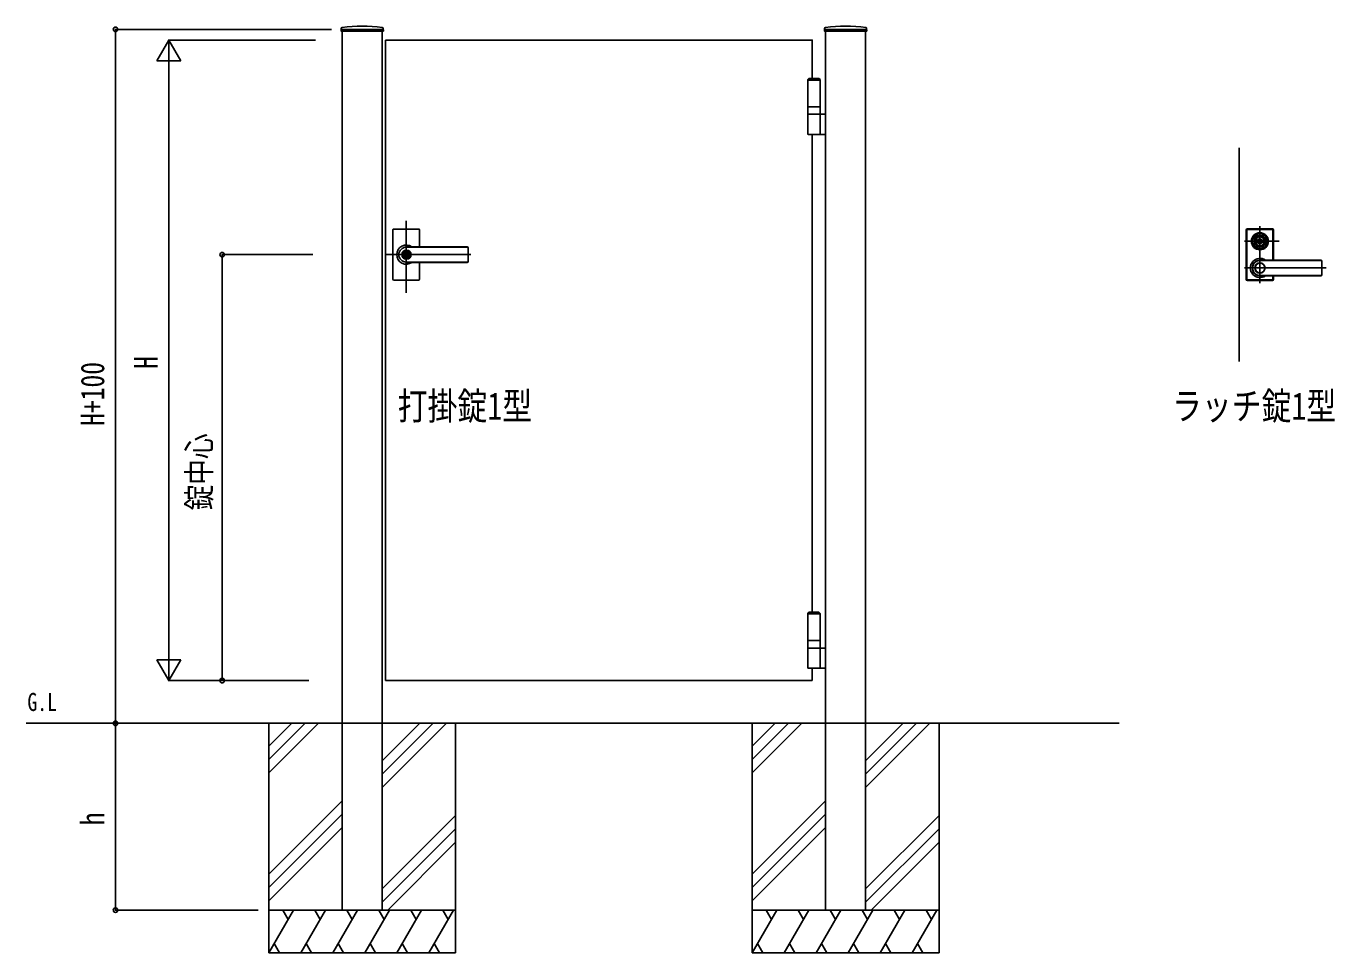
# Model space of a CAD drawing. Units: millimetres, scale not verified. Extents: x -4205 to 4205, y -2970 to 2970.
# Drawn here: x -1066 to 1387, y -458 to 1278 of the extents above; entities that cross this region are included whole.
import ezdxf
from ezdxf.enums import TextEntityAlignment as Align

# ---------------------------------------------------------------- set-up
doc = ezdxf.new("R2010")
doc.units = ezdxf.units.MM
doc.header["$LTSCALE"] = 10
for name, color, linetype in [('0-1_FRONT_V1', 7, 'Continuous'), ('0-2_USER1', 3, 'Continuous'), ('0-3_YKK_12', 2, 'Continuous'), ('0-4_YKK_13', 4, 'Continuous'), ('0-5_YKK_A1', 4, 'Continuous'), ('0-6_YKK_D', 6, 'Continuous')]:
    doc.layers.add(name, color=color, linetype=linetype)
doc.styles.add('ＭＳ ゴシック', font='')
doc.styles.get('ＭＳ ゴシック').set_extended_font_data('MS Gothic')

msp = doc.modelspace()

# ---------------------------------------------------------------- linework, layer by layer
at = {"layer": '0-1_FRONT_V1'}
msp.add_line((1207.52, 1050.33), (1207.52, 650.33), dxfattribs=at)
at = {"layer": '0-3_YKK_12'}
for p, q in [((-353.48, 778.73), (-353.48, 913.51)), ((1246.52, 796.83), (1246.52, 903.83)), ((1217.5, 875.33), (1282.65, 875.33)), ((-232.22, 850.33), (-392.48, 850.33)), ((1217.5, 825.33), (1370.58, 825.33))]:
    msp.add_line(p, q, dxfattribs=at)
at = {"layer": '0-4_YKK_13'}
for p, q in [((1221.02, 896.83), (1221.02, 803.83)), ((1221.52, 804.33), (1221.52, 896.33)), ((1222.15, 804.96), (1222.15, 895.7)), ((1270.02, 898.83), (1223.02, 898.83)), ((1223.52, 898.33), (1269.52, 898.33)), ((1224.15, 897.7), (1268.89, 897.7)), ((1270.89, 840.01), (1270.89, 895.7)), ((1271.52, 840.01), (1271.52, 896.33)), ((1272.02, 840.01), (1272.02, 896.83)), ((1235.76, 877.83), (1235.91, 877.83)), ((1239.82, 876.83), (1242.28, 876.83)), ((1239.82, 873.83), (1239.82, 876.83)), ((1239.82, 873.83), (1242.28, 873.83)), ((1242.36, 874.39), (1242.36, 876.27)), ((1242.66, 876.57), (1243.31, 876.57)), ((1242.66, 874.09), (1243.31, 874.09)), ((1243.42, 876.61), (1243.61, 876.73)), ((1243.42, 874.05), (1243.61, 873.92)), ((1243.61, 876.73), (1244.68, 876.73)), ((1243.61, 873.92), (1244.68, 873.92)), ((1244.68, 876.73), (1244.83, 876.16)), ((1244.68, 873.92), (1244.77, 874.29)), ((1244.92, 874.29), (1244.77, 874.29)), ((1245.02, 876.01), (1245.21, 876.01)), ((1245.48, 875.2), (1245.2, 874.48)), ((1245.48, 876.36), (1245.4, 876.14)), ((1245.48, 876.36), (1246.63, 876.36)), ((1245.62, 875.29), (1245.85, 875.29)), ((1246, 875.17), (1246.11, 874.54)), ((1247.56, 874.29), (1246.41, 874.29)), ((1247.04, 875.49), (1246.93, 876.12)), ((1247.42, 875.37), (1247.19, 875.37)), ((1247.56, 875.46), (1247.84, 876.18)), ((1247.56, 874.29), (1247.64, 874.52)), ((1248.02, 874.65), (1247.83, 874.65)), ((1248.12, 876.36), (1248.27, 876.36)), ((1248.37, 873.92), (1248.21, 874.5)), ((1248.37, 876.73), (1248.27, 876.36)), ((1249.43, 876.73), (1248.37, 876.73)), ((1249.43, 873.92), (1248.37, 873.92)), ((1249.62, 876.61), (1249.43, 876.73)), ((1249.62, 874.05), (1249.43, 873.92)), ((1250.38, 876.57), (1249.73, 876.57)), ((1250.38, 874.09), (1249.73, 874.09)), ((1250.68, 874.39), (1250.68, 876.27)), ((1250.76, 876.83), (1253.22, 876.83)), ((1250.76, 873.83), (1253.22, 873.83)), ((1253.22, 873.83), (1253.22, 876.83)), ((1257.28, 877.83), (1257.13, 877.83)), ((1257.28, 872.83), (1257.13, 872.83)), ((1246.52, 840.01), (1360.52, 840.01)), ((1360.52, 839.33), (1246.52, 839.33)), ((1362.52, 812.65), (1362.52, 838.01)), ((1360.52, 811.33), (1246.52, 811.33)), ((1246.52, 810.65), (1360.52, 810.65)), ((1270.89, 804.96), (1270.89, 810.65)), ((1271.52, 804.33), (1271.52, 810.65)), ((1272.02, 803.83), (1272.02, 810.65)), ((1223.02, 801.83), (1270.02, 801.83)), ((1223.52, 802.33), (1269.52, 802.33)), ((1224.15, 802.96), (1268.89, 802.96))]:
    msp.add_line(p, q, dxfattribs=at)
for centre, radius in [((1246.52, 875.33), 16), ((1246.52, 875.33), 14), ((1246.52, 875.33), 11.05), ((1246.52, 875.33), 10.9), ((1246.52, 875.33), 9.93), ((1246.52, 875.33), 8.4), ((1246.52, 875.33), 8.3), ((1246.52, 875.33), 4.3), ((1246.52, 825.33), 9.6), ((1246.52, 825.33), 9.15)]:
    msp.add_circle(centre, radius, dxfattribs=at)
for centre, radius, start, end in [((1223.02, 896.83), 2, 90, 180), ((1223.52, 896.33), 2, 90, 180), ((1224.15, 895.7), 2, 90, 180), ((1268.89, 895.7), 2, 0, 90), ((1269.52, 896.33), 2, 0, 90), ((1270.02, 896.83), 2, 0, 90), ((1246.52, 875.33), 5.65, 164.60412, 195.39588), ((1246.52, 875.33), 4.5, 19.47122, 160.52878), ((1246.52, 875.33), 4.5, 199.47122, 340.52878), ((1242.66, 876.27), 0.3, 90, 180), ((1242.66, 874.39), 0.3, 180, 270), ((1243.31, 876.77), 0.2, 270, 305), ((1243.31, 873.89), 0.2, 55, 90), ((1245.02, 876.21), 0.2, 195, 270), ((1244.92, 874.59), 0.3, 270, 338), ((1245.21, 876.21), 0.2, 270, 340), ((1245.62, 875.14), 0.15, 90, 158), ((1245.85, 875.14), 0.15, 10, 90), ((1246.41, 874.59), 0.3, 190, 270), ((1246.63, 876.06), 0.3, 10, 90), ((1247.19, 875.52), 0.15, 190, 270), ((1247.42, 875.52), 0.15, 270, 338), ((1247.83, 874.45), 0.2, 90, 160), ((1248.12, 876.06), 0.3, 90, 158), ((1248.02, 874.45), 0.2, 15, 90), ((1249.73, 876.77), 0.2, 235, 270), ((1249.73, 873.89), 0.2, 90, 125), ((1250.38, 876.27), 0.3, 0, 90), ((1250.38, 874.39), 0.3, 270, 0), ((1246.52, 875.33), 5.65, 344.60412, 15.39588), ((1246.52, 825.33), 18, 54.64233, 305.35767), ((1246.52, 825.33), 14.68, 89.99997, 270.00003), ((1246.52, 825.33), 14, 89.99997, 270), ((1360.52, 838.01), 2, 0, 90), ((1360.52, 837.33), 2, 0, 90), ((1360.52, 813.33), 2, 270, 0), ((1360.52, 812.65), 2, 270, 0), ((1223.02, 803.83), 2, 180, 270), ((1223.52, 804.33), 2, 180, 270), ((1224.15, 804.96), 2, 180, 270), ((1268.89, 804.96), 2, 270, 0), ((1269.52, 804.33), 2, 270, 0), ((1270.02, 803.83), 2, 270, 0)]:
    msp.add_arc(centre, radius, start, end, dxfattribs=at)
at = {"layer": '0-5_YKK_A1'}
for p, q in [((-475.32, 1274.23), (-475.58, 1269.36)), ((-475.08, 1268.83), (-396.88, 1268.83)), ((-473.48, 1272.33), (-473.48, 1268.83)), ((-473.48, -27.67), (-473.48, 1268.83)), ((-398.48, -27.67), (-398.48, 1268.83)), ((-396.64, 1274.23), (-396.38, 1269.36)), ((-392.48, 1252.33), (-392.48, 52.33)), ((430.68, 1274.23), (430.42, 1269.36)), ((509.12, 1268.83), (430.92, 1268.83)), ((432.52, -27.67), (432.52, 1268.83)), ((507.52, 1272.33), (507.52, 1268.83)), ((507.52, -27.67), (507.52, 1268.83)), ((509.36, 1274.23), (509.62, 1269.36)), ((401.02, 1180.33), (399.02, 1178.33)), ((422.02, 1178.33), (399.02, 1178.33)), ((420.02, 1180.33), (401.02, 1180.33)), ((420.02, 1180.33), (422.02, 1178.33)), ((422.02, 1177.33), (399.02, 1177.33)), ((422.02, 1127.33), (399.02, 1127.33)), ((399.02, 1113.33), (432.52, 1113.33)), ((399.02, 1076.83), (399.02, 1111.83)), ((422.02, 1076.83), (422.02, 1111.83)), ((432.52, 1075.33), (400.52, 1075.33)), ((407.52, 1075.33), (407.52, 180.33)), ((-378.48, 896.33), (-378.48, 850.33)), ((-330.48, 898.33), (-376.48, 898.33)), ((-328.48, 896.33), (-328.48, 864.83)), ((-239.48, 864.83), (-353.48, 864.83)), ((-239.48, 864.33), (-353.48, 864.33)), ((-352.48, 858.53), (-353.48, 858.53)), ((-237.48, 862.83), (-237.48, 837.83)), ((-378.48, 850.33), (-378.48, 804.33)), ((-354.38, 854.88), (-354.38, 851.83)), ((-354.38, 854.88), (-352.58, 854.88)), ((-353.06, 851.01), (-354.38, 851.83)), ((-353.06, 849.65), (-354.38, 848.83)), ((-354.38, 848.83), (-354.38, 845.78)), ((-354.38, 845.78), (-352.58, 845.78)), ((-352.48, 842.13), (-353.48, 842.13)), ((-239.48, 836.33), (-353.48, 836.33)), ((-239.48, 835.83), (-353.48, 835.83)), ((-352.58, 854.88), (-352.58, 852.28)), ((-352.58, 848.38), (-352.58, 845.78)), ((-350.78, 851.33), (-352.4, 852)), ((-352.4, 848.66), (-350.78, 849.33)), ((-350.78, 851.33), (-350.78, 849.33)), ((-328.48, 835.83), (-328.48, 804.33)), ((-330.48, 802.33), (-376.48, 802.33)), ((401.02, 180.33), (399.02, 178.33)), ((422.02, 178.33), (399.02, 178.33)), ((422.02, 177.33), (399.02, 177.33)), ((420.02, 180.33), (401.02, 180.33)), ((420.02, 180.33), (422.02, 178.33)), ((422.02, 127.33), (399.02, 127.33)), ((399.02, 113.33), (432.52, 113.33)), ((399.02, 76.83), (399.02, 111.83)), ((422.02, 76.83), (422.02, 111.83)), ((432.52, 75.33), (400.52, 75.33)), ((407.52, 75.33), (407.52, 52.33)), ((-392.48, 52.33), (407.52, 52.33)), ((982.52, -27.67), (-1065.95, -27.67)), ((-610.98, -27.67), (-610.98, -457.67)), ((-568.19, -27.67), (-610.98, -70.46)), ((-543.19, -27.67), (-610.98, -95.46)), ((-518.19, -27.67), (-610.98, -120.46)), ((-473.48, -27.67), (-473.48, -377.67)), ((-398.48, -27.67), (-398.48, -377.67)), ((-328.19, -27.67), (-398.48, -97.96)), ((-303.19, -27.67), (-398.48, -122.96)), ((-278.19, -27.67), (-398.48, -147.96)), ((-260.98, -27.67), (-260.98, -457.67)), ((295.02, -27.67), (295.02, -457.67)), ((337.81, -27.67), (295.02, -70.46)), ((362.81, -27.67), (295.02, -95.46)), ((387.81, -27.67), (295.02, -120.46)), ((432.52, -27.67), (432.52, -377.67)), ((507.52, -27.67), (507.52, -377.67)), ((577.81, -27.67), (507.52, -97.96)), ((602.81, -27.67), (507.52, -122.96)), ((627.81, -27.67), (507.52, -147.96)), ((645.02, -27.67), (645.02, -457.67)), ((-473.48, -172.96), (-610.98, -310.46)), ((432.52, -172.96), (295.02, -310.46)), ((-473.48, -197.96), (-610.98, -335.46)), ((-398.48, -337.96), (-260.98, -200.46)), ((432.52, -197.96), (295.02, -335.46)), ((507.52, -337.96), (645.02, -200.46)), ((-610.98, -360.46), (-473.48, -222.96)), ((-260.98, -225.46), (-398.48, -362.96)), ((295.02, -360.46), (432.52, -222.96)), ((645.02, -225.46), (507.52, -362.96)), ((-260.98, -250.46), (-388.19, -377.67)), ((645.02, -250.46), (517.81, -377.67)), ((-610.98, -377.67), (-260.98, -377.67)), ((-564.79, -377.67), (-610.98, -457.67)), ((-584.79, -377.67), (-574.79, -394.99)), ((-504.79, -377.67), (-550.98, -457.67)), ((-524.79, -377.67), (-514.79, -394.99)), ((-444.79, -377.67), (-490.98, -457.67)), ((-473.48, -377.67), (-398.48, -377.67)), ((-464.79, -377.67), (-454.79, -394.99)), ((-384.79, -377.67), (-430.98, -457.67)), ((-404.79, -377.67), (-394.79, -394.99)), ((-324.79, -377.67), (-370.98, -457.67)), ((-344.79, -377.67), (-334.79, -394.99)), ((-264.79, -377.67), (-310.98, -457.67)), ((-284.79, -377.67), (-274.79, -394.99)), ((295.02, -377.67), (645.02, -377.67)), ((341.21, -377.67), (295.02, -457.67)), ((321.21, -377.67), (331.21, -394.99)), ((401.21, -377.67), (355.02, -457.67)), ((381.21, -377.67), (391.21, -394.99)), ((461.21, -377.67), (415.02, -457.67)), ((507.52, -377.67), (432.52, -377.67)), ((441.21, -377.67), (451.21, -394.99)), ((521.21, -377.67), (475.02, -457.67)), ((501.21, -377.67), (511.21, -394.99)), ((581.21, -377.67), (535.02, -457.67)), ((561.21, -377.67), (571.21, -394.99)), ((641.21, -377.67), (595.02, -457.67)), ((621.21, -377.67), (631.21, -394.99)), ((-600.98, -440.35), (-590.98, -457.67)), ((-540.98, -440.35), (-530.98, -457.67)), ((-480.98, -440.35), (-470.98, -457.67)), ((-420.98, -440.35), (-410.98, -457.67)), ((-360.98, -440.35), (-350.98, -457.67)), ((-300.98, -440.35), (-290.98, -457.67)), ((305.02, -440.35), (315.02, -457.67)), ((365.02, -440.35), (375.02, -457.67)), ((425.02, -440.35), (435.02, -457.67)), ((485.02, -440.35), (495.02, -457.67)), ((545.02, -440.35), (555.02, -457.67)), ((605.02, -440.35), (615.02, -457.67)), ((-610.98, -457.67), (-260.98, -457.67)), ((295.02, -457.67), (645.02, -457.67))]:
    msp.add_line(p, q, dxfattribs=at)
for points in [[(-473.48, 1272.33), (-398.48, 1272.33), (-398.48, 1268.83)], [(-392.48, 1252.33), (407.52, 1252.33), (407.52, 1180.33)], [(507.52, 1272.33), (432.52, 1272.33), (432.52, 1268.83)], [(399.02, 1113.33), (399.02, 1127.33), (399.02, 1178.33)], [(422.02, 1113.33), (422.02, 1127.33), (422.02, 1178.33)], [(399.02, 113.33), (399.02, 127.33), (399.02, 178.33)], [(422.02, 113.33), (422.02, 127.33), (422.02, 178.33)]]:
    msp.add_lwpolyline(points, dxfattribs=at)
msp.add_circle((-353.48, 850.33), 6.6, dxfattribs=at)
for centre, radius, start, end in [((-473.33, 1274.13), 2, 96.74447, 177), ((-435.98, 958.33), 320, 83.25553, 96.74447), ((-398.63, 1274.13), 2, 3, 83.25553), ((432.67, 1274.13), 2, 96.74447, 177), ((470.02, 958.33), 320, 83.25553, 96.74447), ((507.37, 1274.13), 2, 3, 83.25553), ((-475.08, 1269.33), 0.5, 177, 270), ((-396.88, 1269.33), 0.5, 270, 3), ((430.92, 1269.33), 0.5, 177, 270), ((509.12, 1269.33), 0.5, 270, 3), ((400.52, 1111.83), 1.5, 90, 180), ((420.52, 1111.83), 1.5, 0, 90), ((400.52, 1076.83), 1.5, 180, 270), ((420.52, 1076.83), 1.5, 270, 0), ((-376.48, 896.33), 2, 90, 180), ((-330.48, 896.33), 2, 0, 90), ((-353.48, 850.33), 18, 53.66394, 180.00366), ((-353.48, 850.33), 14, 90, 270), ((-353.48, 850.33), 8.2, 90, 270), ((-352.48, 850.33), 8.2, 270, 90), ((-239.48, 862.83), 2, 0, 90), ((-239.48, 862.33), 2, 0, 90), ((-353.48, 850.33), 18, 180.00366, 306.33606), ((-353.48, 850.33), 4, 103.00288, 256.99712), ((-353.48, 850.33), 2, 116.74368, 243.25632), ((-353.48, 850.33), 0.8, 301.82132, 58.17868), ((-353.48, 850.33), 4, 283.00288, 76.99712), ((-352.28, 852.28), 0.3, 180, 247.38014), ((-352.28, 848.38), 0.3, 112.61986, 180), ((-239.48, 838.33), 2, 270, 0), ((-239.48, 837.83), 2, 270, 0), ((-376.48, 804.33), 2, 180, 270), ((-330.48, 804.33), 2, 270, 0), ((400.52, 111.83), 1.5, 90, 180), ((420.52, 111.83), 1.5, 0, 90), ((400.52, 76.83), 1.5, 180, 270), ((420.52, 76.83), 1.5, 270, 0)]:
    msp.add_arc(centre, radius, start, end, dxfattribs=at)
at = {"layer": '0-6_YKK_D'}
for p, q in [((-493.48, 1272.33), (-899.5, 1272.33)), ((-898.5, 1272.33), (-898.5, -27.67)), ((-798.5, 1252.33), (-821, 1213.36)), ((-523.48, 1252.33), (-799.5, 1252.33)), ((-798.5, 1252.33), (-776, 1213.36)), ((-798.5, 1252.33), (-798.5, 1174.39)), ((-821, 1213.36), (-776, 1213.36)), ((-798.5, 1207.33), (-798.5, 97.33)), ((-528.56, 850.33), (-699.5, 850.33)), ((-698.5, 850.33), (-698.5, 52.33)), ((-798.5, 52.33), (-798.5, 130.27)), ((-798.5, 52.33), (-821, 91.3)), ((-776, 91.3), (-821, 91.3)), ((-798.5, 52.33), (-776, 91.3)), ((-535.97, 52.33), (-799.5, 52.33)), ((-535.97, 52.33), (-699.5, 52.33)), ((-630.98, -27.67), (-899.5, -27.67)), ((-623.12, -27.67), (-899.5, -27.67)), ((-898.5, -377.67), (-898.5, -27.67)), ((-630.98, -377.67), (-899.5, -377.67))]:
    msp.add_line(p, q, dxfattribs=at)
for centre in [(-898.5, 1272.33), (-698.5, 850.33), (-698.5, 52.33), (-898.5, -27.67), (-898.5, -27.67), (-898.5, -377.67)]:
    msp.add_circle(centre, 4.25, dxfattribs=at)

# ---------------------------------------------------------------- texts
at = {"layer": '0-2_USER1', "style": 'ＭＳ ゴシック', "width": 0.8}
for s, height, p in [('打掛錠1型', 51.32, (-369.59, 525.62)), ('ラッチ錠1型', 51.32, (1081.7, 525.62)), ('G.L', 33.99, (-1063.68, -14.84))]:
    msp.add_text(s, height=height, dxfattribs=at).set_placement(p, align=Align.BOTTOM_LEFT)
at = {"layer": '0-6_YKK_D', "style": 'ＭＳ ゴシック', "width": 0.8}
for s, p in [('H+100', (-906.5, 529.53)), ('H', (-806.5, 636.33)), ('錠中心', (-706.5, 371.33)), ('h', (-906.5, -218.67))]:
    msp.add_text(s, height=43.99, rotation=90, dxfattribs=at).set_placement(p, align=Align.BOTTOM_LEFT)

doc.saveas('drawing.dxf')
